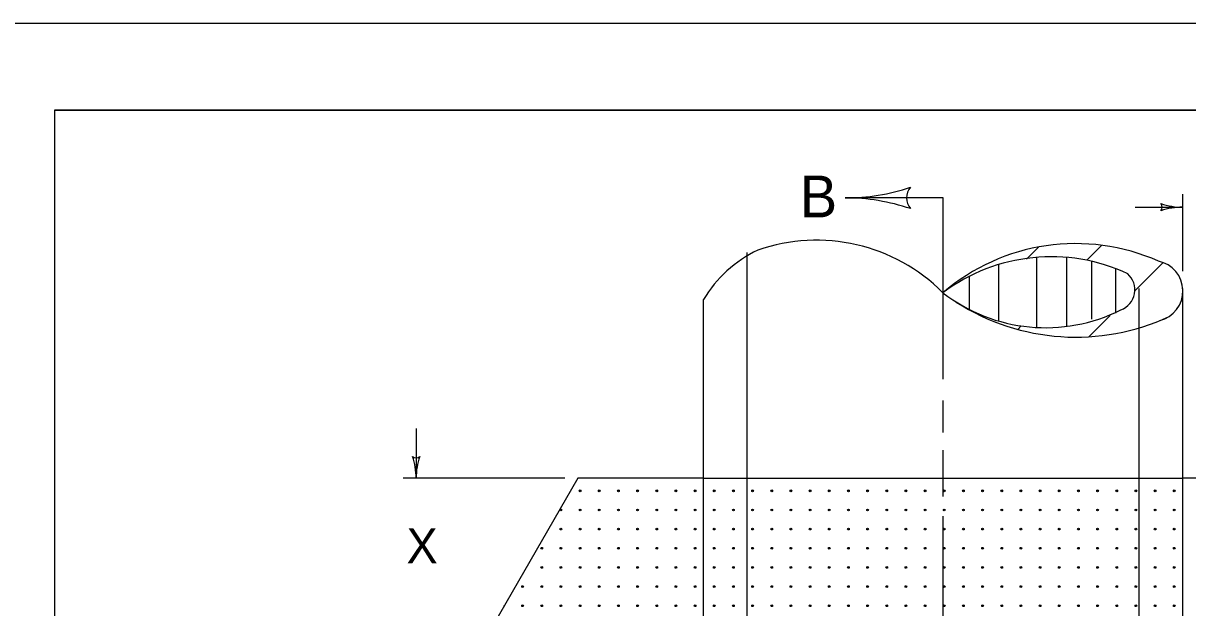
# Model space of a CAD drawing. Extents: x 1000 to 1036.3, y 1000 to 1022.
# Drawn here: x 1006.82 to 1013.5, y 1018.64 to 1022 of the extents above; entities that cross this region are included whole.
import ezdxf

# ---------------------------------------------------------------- set-up
doc = ezdxf.new("R2010")
doc.units = 0
for name, color, linetype in [('Level 1', 7, 'Continuous'), ('Level 10', 7, 'Continuous'), ('Level 11', 7, 'Continuous')]:
    doc.layers.add(name, color=color, linetype=linetype)

msp = doc.modelspace()

# ---------------------------------------------------------------- linework, layer by layer
at = {"layer": 'Level 1'}
for p, q in [((1013.4745, 1020.5765), (1013.4745, 1021.0184)), ((1012.0995, 1020.9968), (1011.537, 1020.9968)), ((1012.0995, 1019.9557), (1012.0995, 1020.9968)), ((1013.2009, 1020.9434), (1013.4745, 1020.9434)), ((1010.9745, 1018.3555), (1010.9745, 1020.6828)), ((1012.5775, 1020.646), (1012.646, 1020.7146)), ((1012.9239, 1020.6386), (1013.01, 1020.7248)), ((1012.4162, 1020.6138), (1012.4162, 1020.2933)), ((1012.6343, 1020.6555), (1012.6343, 1020.2516)), ((1012.8064, 1020.6553), (1012.8064, 1020.2586)), ((1012.9528, 1020.3003), (1012.9528, 1020.6323)), ((1013.1991, 1020.4633), (1013.3598, 1020.6241)), ((1012.249, 1020.55), (1012.249, 1020.3585)), ((1013.0885, 1020.5911), (1013.0885, 1020.3352)), ((1010.7245, 1018.1368), (1010.7245, 1020.4128)), ((1013.2245, 1018.3555), (1013.2245, 1020.4765)), ((1013.4745, 1018.1368), (1013.4745, 1020.4765)), ((1012.9354, 1020.1995), (1013.0584, 1020.3226)), ((1012.5273, 1020.2418), (1012.5469, 1020.2616)), ((1012.0995, 1019.6495), (1012.0995, 1019.8333)), ((1009.0749, 1019.6723), (1009.0749, 1019.3868)), ((1012.0995, 1019.282), (1012.0995, 1019.5474)), ((1010.0028, 1019.3868), (1007.7669, 1015.5141)), ((1009.9278, 1019.3868), (1008.9999, 1019.3868)), ((1010.7245, 1019.3868), (1010.0028, 1019.3868)), ((1010.7245, 1019.3868), (1013.4745, 1019.3868)), ((1014.1961, 1019.3868), (1013.4745, 1019.3868)), ((1012.0995, 1018.0448), (1012.0995, 1019.1698))]:
    msp.add_line(p, q, dxfattribs=at)
for centre, radius in [((1010.0156, 1019.3148), 0.005), ((1010.0156, 1019.3148), 0.0025), ((1010.1256, 1019.3148), 0.005), ((1010.1256, 1019.3148), 0.0025), ((1010.2356, 1019.3148), 0.005), ((1010.2356, 1019.3148), 0.0025), ((1010.3456, 1019.3148), 0.005), ((1010.3456, 1019.3148), 0.0025), ((1010.4556, 1019.3148), 0.005), ((1010.4556, 1019.3148), 0.0025), ((1010.5656, 1019.3148), 0.005), ((1010.5656, 1019.3148), 0.0025), ((1010.6756, 1019.3148), 0.005), ((1010.6756, 1019.3148), 0.0025), ((1010.7856, 1019.3148), 0.005), ((1010.7856, 1019.3148), 0.0025), ((1010.8956, 1019.3148), 0.005), ((1010.8956, 1019.3148), 0.0025), ((1011.0056, 1019.3148), 0.005), ((1011.0056, 1019.3148), 0.0025), ((1011.1156, 1019.3148), 0.005), ((1011.1156, 1019.3148), 0.0025), ((1011.2256, 1019.3148), 0.005), ((1011.2256, 1019.3148), 0.0025), ((1011.3356, 1019.3148), 0.005), ((1011.3356, 1019.3148), 0.0025), ((1011.4456, 1019.3148), 0.005), ((1011.4456, 1019.3148), 0.0025), ((1011.5556, 1019.3148), 0.005), ((1011.5556, 1019.3148), 0.0025), ((1011.6656, 1019.3148), 0.005), ((1011.6656, 1019.3148), 0.0025), ((1011.7756, 1019.3148), 0.005), ((1011.7756, 1019.3148), 0.0025), ((1011.8856, 1019.3148), 0.005), ((1011.8856, 1019.3148), 0.0025), ((1011.9956, 1019.3148), 0.005), ((1011.9956, 1019.3148), 0.0025), ((1012.1056, 1019.3148), 0.005), ((1012.1056, 1019.3148), 0.0025), ((1012.2156, 1019.3148), 0.005), ((1012.2156, 1019.3148), 0.0025), ((1012.3256, 1019.3148), 0.005), ((1012.3256, 1019.3148), 0.0025), ((1012.4356, 1019.3148), 0.005), ((1012.4356, 1019.3148), 0.0025), ((1012.5456, 1019.3148), 0.005), ((1012.5456, 1019.3148), 0.0025), ((1012.6556, 1019.3148), 0.005), ((1012.6556, 1019.3148), 0.0025), ((1012.7656, 1019.3148), 0.005), ((1012.7656, 1019.3148), 0.0025), ((1012.8756, 1019.3148), 0.005), ((1012.8756, 1019.3148), 0.0025), ((1012.9856, 1019.3148), 0.005), ((1012.9856, 1019.3148), 0.0025), ((1013.0956, 1019.3148), 0.005), ((1013.0956, 1019.3148), 0.0025), ((1013.2056, 1019.3148), 0.005), ((1013.2056, 1019.3148), 0.0025), ((1013.3156, 1019.3148), 0.005), ((1013.3156, 1019.3148), 0.0025), ((1013.4256, 1019.3148), 0.005), ((1013.4256, 1019.3148), 0.0025), ((1009.9056, 1019.2048), 0.005), ((1010.0156, 1019.2048), 0.005), ((1010.1256, 1019.2048), 0.005), ((1010.2356, 1019.2048), 0.005), ((1010.3456, 1019.2048), 0.005), ((1010.4556, 1019.2048), 0.005), ((1010.5656, 1019.2048), 0.005), ((1010.6756, 1019.2048), 0.005), ((1010.7856, 1019.2048), 0.005), ((1010.8956, 1019.2048), 0.005), ((1011.0056, 1019.2048), 0.005), ((1011.1156, 1019.2048), 0.005), ((1011.2256, 1019.2048), 0.005), ((1011.3356, 1019.2048), 0.005), ((1011.4456, 1019.2048), 0.005), ((1011.5556, 1019.2048), 0.005), ((1011.6656, 1019.2048), 0.005), ((1011.7756, 1019.2048), 0.005), ((1011.8856, 1019.2048), 0.005), ((1011.9956, 1019.2048), 0.005), ((1012.1056, 1019.2048), 0.005), ((1012.2156, 1019.2048), 0.005), ((1012.3256, 1019.2048), 0.005), ((1012.4356, 1019.2048), 0.005), ((1012.5456, 1019.2048), 0.005), ((1012.6556, 1019.2048), 0.005), ((1012.7656, 1019.2048), 0.005), ((1012.8756, 1019.2048), 0.005), ((1012.9856, 1019.2048), 0.005), ((1013.0956, 1019.2048), 0.005), ((1013.2056, 1019.2048), 0.005), ((1013.3156, 1019.2048), 0.005), ((1013.4256, 1019.2048), 0.005), ((1009.9056, 1019.2048), 0.0025), ((1010.0156, 1019.2048), 0.0025), ((1010.1256, 1019.2048), 0.0025), ((1010.2356, 1019.2048), 0.0025), ((1010.3456, 1019.2048), 0.0025), ((1010.4556, 1019.2048), 0.0025), ((1010.5656, 1019.2048), 0.0025), ((1010.6756, 1019.2048), 0.0025), ((1010.7856, 1019.2048), 0.0025), ((1010.8956, 1019.2048), 0.0025), ((1011.0056, 1019.2048), 0.0025), ((1011.1156, 1019.2048), 0.0025), ((1011.2256, 1019.2048), 0.0025), ((1011.3356, 1019.2048), 0.0025), ((1011.4456, 1019.2048), 0.0025), ((1011.5556, 1019.2048), 0.0025), ((1011.6656, 1019.2048), 0.0025), ((1011.7756, 1019.2048), 0.0025), ((1011.8856, 1019.2048), 0.0025), ((1011.9956, 1019.2048), 0.0025), ((1012.1056, 1019.2048), 0.0025), ((1012.2156, 1019.2048), 0.0025), ((1012.3256, 1019.2048), 0.0025), ((1012.4356, 1019.2048), 0.0025), ((1012.5456, 1019.2048), 0.0025), ((1012.6556, 1019.2048), 0.0025), ((1012.7656, 1019.2048), 0.0025), ((1012.8756, 1019.2048), 0.0025), ((1012.9856, 1019.2048), 0.0025), ((1013.0956, 1019.2048), 0.0025), ((1013.2056, 1019.2048), 0.0025), ((1013.3156, 1019.2048), 0.0025), ((1013.4256, 1019.2048), 0.0025), ((1009.9056, 1019.0948), 0.005), ((1009.9056, 1019.0948), 0.0025), ((1010.0156, 1019.0948), 0.005), ((1010.0156, 1019.0948), 0.0025), ((1010.1256, 1019.0948), 0.005), ((1010.1256, 1019.0948), 0.0025), ((1010.2356, 1019.0948), 0.005), ((1010.2356, 1019.0948), 0.0025), ((1010.3456, 1019.0948), 0.005), ((1010.3456, 1019.0948), 0.0025), ((1010.4556, 1019.0948), 0.005), ((1010.4556, 1019.0948), 0.0025), ((1010.5656, 1019.0948), 0.005), ((1010.5656, 1019.0948), 0.0025), ((1010.6756, 1019.0948), 0.005), ((1010.6756, 1019.0948), 0.0025), ((1010.7856, 1019.0948), 0.005), ((1010.7856, 1019.0948), 0.0025), ((1010.8956, 1019.0948), 0.005), ((1010.8956, 1019.0948), 0.0025), ((1011.0056, 1019.0948), 0.005), ((1011.0056, 1019.0948), 0.0025), ((1011.1156, 1019.0948), 0.005), ((1011.1156, 1019.0948), 0.0025), ((1011.2256, 1019.0948), 0.005), ((1011.2256, 1019.0948), 0.0025), ((1011.3356, 1019.0948), 0.005), ((1011.3356, 1019.0948), 0.0025), ((1011.4456, 1019.0948), 0.005), ((1011.4456, 1019.0948), 0.0025), ((1011.5556, 1019.0948), 0.005), ((1011.5556, 1019.0948), 0.0025), ((1011.6656, 1019.0948), 0.005), ((1011.6656, 1019.0948), 0.0025), ((1011.7756, 1019.0948), 0.005), ((1011.7756, 1019.0948), 0.0025), ((1011.8856, 1019.0948), 0.005), ((1011.8856, 1019.0948), 0.0025), ((1011.9956, 1019.0948), 0.005), ((1011.9956, 1019.0948), 0.0025), ((1012.1056, 1019.0948), 0.005), ((1012.1056, 1019.0948), 0.0025), ((1012.2156, 1019.0948), 0.005), ((1012.2156, 1019.0948), 0.0025), ((1012.3256, 1019.0948), 0.005), ((1012.3256, 1019.0948), 0.0025), ((1012.4356, 1019.0948), 0.005), ((1012.4356, 1019.0948), 0.0025), ((1012.5456, 1019.0948), 0.005), ((1012.5456, 1019.0948), 0.0025), ((1012.6556, 1019.0948), 0.005), ((1012.6556, 1019.0948), 0.0025), ((1012.7656, 1019.0948), 0.005), ((1012.7656, 1019.0948), 0.0025), ((1012.8756, 1019.0948), 0.005), ((1012.8756, 1019.0948), 0.0025), ((1012.9856, 1019.0948), 0.005), ((1012.9856, 1019.0948), 0.0025), ((1013.0956, 1019.0948), 0.005), ((1013.0956, 1019.0948), 0.0025), ((1013.2056, 1019.0948), 0.005), ((1013.2056, 1019.0948), 0.0025), ((1013.3156, 1019.0948), 0.005), ((1013.3156, 1019.0948), 0.0025), ((1013.4256, 1019.0948), 0.005), ((1013.4256, 1019.0948), 0.0025), ((1009.7956, 1018.9848), 0.005), ((1009.7956, 1018.9848), 0.0025), ((1009.9056, 1018.9848), 0.005), ((1009.9056, 1018.9848), 0.0025), ((1010.0156, 1018.9848), 0.005), ((1010.0156, 1018.9848), 0.0025), ((1010.1256, 1018.9848), 0.005), ((1010.1256, 1018.9848), 0.0025), ((1010.2356, 1018.9848), 0.005), ((1010.2356, 1018.9848), 0.0025), ((1010.3456, 1018.9848), 0.005), ((1010.3456, 1018.9848), 0.0025), ((1010.4556, 1018.9848), 0.005), ((1010.4556, 1018.9848), 0.0025), ((1010.5656, 1018.9848), 0.005), ((1010.5656, 1018.9848), 0.0025), ((1010.6756, 1018.9848), 0.005), ((1010.6756, 1018.9848), 0.0025), ((1010.7856, 1018.9848), 0.005), ((1010.7856, 1018.9848), 0.0025), ((1010.8956, 1018.9848), 0.005), ((1010.8956, 1018.9848), 0.0025), ((1011.0056, 1018.9848), 0.005), ((1011.0056, 1018.9848), 0.0025), ((1011.1156, 1018.9848), 0.005), ((1011.1156, 1018.9848), 0.0025), ((1011.2256, 1018.9848), 0.005), ((1011.2256, 1018.9848), 0.0025), ((1011.3356, 1018.9848), 0.005), ((1011.3356, 1018.9848), 0.0025), ((1011.4456, 1018.9848), 0.005), ((1011.4456, 1018.9848), 0.0025), ((1011.5556, 1018.9848), 0.005), ((1011.5556, 1018.9848), 0.0025), ((1011.6656, 1018.9848), 0.005), ((1011.6656, 1018.9848), 0.0025), ((1011.7756, 1018.9848), 0.005), ((1011.7756, 1018.9848), 0.0025), ((1011.8856, 1018.9848), 0.005), ((1011.8856, 1018.9848), 0.0025), ((1011.9956, 1018.9848), 0.005), ((1011.9956, 1018.9848), 0.0025), ((1012.1056, 1018.9848), 0.005), ((1012.1056, 1018.9848), 0.0025), ((1012.2156, 1018.9848), 0.005), ((1012.2156, 1018.9848), 0.0025), ((1012.3256, 1018.9848), 0.005), ((1012.3256, 1018.9848), 0.0025), ((1012.4356, 1018.9848), 0.005), ((1012.4356, 1018.9848), 0.0025), ((1012.5456, 1018.9848), 0.005), ((1012.5456, 1018.9848), 0.0025), ((1012.6556, 1018.9848), 0.005), ((1012.6556, 1018.9848), 0.0025), ((1012.7656, 1018.9848), 0.005), ((1012.7656, 1018.9848), 0.0025), ((1012.8756, 1018.9848), 0.005), ((1012.8756, 1018.9848), 0.0025), ((1012.9856, 1018.9848), 0.005), ((1012.9856, 1018.9848), 0.0025), ((1013.0956, 1018.9848), 0.005), ((1013.0956, 1018.9848), 0.0025), ((1013.2056, 1018.9848), 0.005), ((1013.2056, 1018.9848), 0.0025), ((1013.3156, 1018.9848), 0.005), ((1013.3156, 1018.9848), 0.0025), ((1013.4256, 1018.9848), 0.005), ((1013.4256, 1018.9848), 0.0025), ((1009.7956, 1018.8748), 0.005), ((1009.7956, 1018.8748), 0.0025), ((1009.9056, 1018.8748), 0.005), ((1009.9056, 1018.8748), 0.0025), ((1010.0156, 1018.8748), 0.005), ((1010.0156, 1018.8748), 0.0025), ((1010.1256, 1018.8748), 0.005), ((1010.1256, 1018.8748), 0.0025), ((1010.2356, 1018.8748), 0.005), ((1010.2356, 1018.8748), 0.0025), ((1010.3456, 1018.8748), 0.005), ((1010.3456, 1018.8748), 0.0025), ((1010.4556, 1018.8748), 0.005), ((1010.4556, 1018.8748), 0.0025), ((1010.5656, 1018.8748), 0.005), ((1010.5656, 1018.8748), 0.0025), ((1010.6756, 1018.8748), 0.005), ((1010.6756, 1018.8748), 0.0025), ((1010.7856, 1018.8748), 0.005), ((1010.7856, 1018.8748), 0.0025), ((1010.8956, 1018.8748), 0.005), ((1010.8956, 1018.8748), 0.0025), ((1011.0056, 1018.8748), 0.005), ((1011.0056, 1018.8748), 0.0025), ((1011.1156, 1018.8748), 0.005), ((1011.1156, 1018.8748), 0.0025), ((1011.2256, 1018.8748), 0.005), ((1011.2256, 1018.8748), 0.0025), ((1011.3356, 1018.8748), 0.005), ((1011.3356, 1018.8748), 0.0025), ((1011.4456, 1018.8748), 0.005), ((1011.4456, 1018.8748), 0.0025), ((1011.5556, 1018.8748), 0.005), ((1011.5556, 1018.8748), 0.0025), ((1011.6656, 1018.8748), 0.005), ((1011.6656, 1018.8748), 0.0025), ((1011.7756, 1018.8748), 0.005), ((1011.7756, 1018.8748), 0.0025), ((1011.8856, 1018.8748), 0.005), ((1011.8856, 1018.8748), 0.0025), ((1011.9956, 1018.8748), 0.005), ((1011.9956, 1018.8748), 0.0025), ((1012.1056, 1018.8748), 0.005), ((1012.1056, 1018.8748), 0.0025), ((1012.2156, 1018.8748), 0.005), ((1012.2156, 1018.8748), 0.0025), ((1012.3256, 1018.8748), 0.005), ((1012.3256, 1018.8748), 0.0025), ((1012.4356, 1018.8748), 0.005), ((1012.4356, 1018.8748), 0.0025), ((1012.5456, 1018.8748), 0.005), ((1012.5456, 1018.8748), 0.0025), ((1012.6556, 1018.8748), 0.005), ((1012.6556, 1018.8748), 0.0025), ((1012.7656, 1018.8748), 0.005), ((1012.7656, 1018.8748), 0.0025), ((1012.8756, 1018.8748), 0.005), ((1012.8756, 1018.8748), 0.0025), ((1012.9856, 1018.8748), 0.005), ((1012.9856, 1018.8748), 0.0025), ((1013.0956, 1018.8748), 0.005), ((1013.0956, 1018.8748), 0.0025), ((1013.2056, 1018.8748), 0.005), ((1013.2056, 1018.8748), 0.0025), ((1013.3156, 1018.8748), 0.005), ((1013.3156, 1018.8748), 0.0025), ((1013.4256, 1018.8748), 0.005), ((1013.4256, 1018.8748), 0.0025), ((1009.6856, 1018.7648), 0.005), ((1009.6856, 1018.7648), 0.0025), ((1009.7956, 1018.7648), 0.005), ((1009.7956, 1018.7648), 0.0025), ((1009.9056, 1018.7648), 0.005), ((1009.9056, 1018.7648), 0.0025), ((1010.0156, 1018.7648), 0.005), ((1010.0156, 1018.7648), 0.0025), ((1010.1256, 1018.7648), 0.005), ((1010.1256, 1018.7648), 0.0025), ((1010.2356, 1018.7648), 0.005), ((1010.2356, 1018.7648), 0.0025), ((1010.3456, 1018.7648), 0.005), ((1010.3456, 1018.7648), 0.0025), ((1010.4556, 1018.7648), 0.005), ((1010.4556, 1018.7648), 0.0025), ((1010.5656, 1018.7648), 0.005), ((1010.5656, 1018.7648), 0.0025), ((1010.6756, 1018.7648), 0.005), ((1010.6756, 1018.7648), 0.0025), ((1010.7856, 1018.7648), 0.005), ((1010.7856, 1018.7648), 0.0025), ((1010.8956, 1018.7648), 0.005), ((1010.8956, 1018.7648), 0.0025), ((1011.0056, 1018.7648), 0.005), ((1011.0056, 1018.7648), 0.0025), ((1011.1156, 1018.7648), 0.005), ((1011.1156, 1018.7648), 0.0025), ((1011.2256, 1018.7648), 0.005), ((1011.2256, 1018.7648), 0.0025), ((1011.3356, 1018.7648), 0.005), ((1011.3356, 1018.7648), 0.0025), ((1011.4456, 1018.7648), 0.005), ((1011.4456, 1018.7648), 0.0025), ((1011.5556, 1018.7648), 0.005), ((1011.5556, 1018.7648), 0.0025), ((1011.6656, 1018.7648), 0.005), ((1011.6656, 1018.7648), 0.0025), ((1011.7756, 1018.7648), 0.005), ((1011.7756, 1018.7648), 0.0025), ((1011.8856, 1018.7648), 0.005), ((1011.8856, 1018.7648), 0.0025), ((1011.9956, 1018.7648), 0.005), ((1011.9956, 1018.7648), 0.0025), ((1012.1056, 1018.7648), 0.005), ((1012.1056, 1018.7648), 0.0025), ((1012.2156, 1018.7648), 0.005), ((1012.2156, 1018.7648), 0.0025), ((1012.3256, 1018.7648), 0.005), ((1012.3256, 1018.7648), 0.0025), ((1012.4356, 1018.7648), 0.005), ((1012.4356, 1018.7648), 0.0025), ((1012.5456, 1018.7648), 0.005), ((1012.5456, 1018.7648), 0.0025), ((1012.6556, 1018.7648), 0.005), ((1012.6556, 1018.7648), 0.0025), ((1012.7656, 1018.7648), 0.005), ((1012.7656, 1018.7648), 0.0025), ((1012.8756, 1018.7648), 0.005), ((1012.8756, 1018.7648), 0.0025), ((1012.9856, 1018.7648), 0.005), ((1012.9856, 1018.7648), 0.0025), ((1013.0956, 1018.7648), 0.005), ((1013.0956, 1018.7648), 0.0025), ((1013.2056, 1018.7648), 0.005), ((1013.2056, 1018.7648), 0.0025), ((1013.3156, 1018.7648), 0.005), ((1013.3156, 1018.7648), 0.0025), ((1013.4256, 1018.7648), 0.005), ((1013.4256, 1018.7648), 0.0025), ((1009.6856, 1018.6548), 0.005), ((1009.6856, 1018.6548), 0.0025), ((1009.7956, 1018.6548), 0.005), ((1009.7956, 1018.6548), 0.0025), ((1009.9056, 1018.6548), 0.005), ((1009.9056, 1018.6548), 0.0025), ((1010.0156, 1018.6548), 0.005), ((1010.0156, 1018.6548), 0.0025), ((1010.1256, 1018.6548), 0.005), ((1010.1256, 1018.6548), 0.0025), ((1010.2356, 1018.6548), 0.005), ((1010.2356, 1018.6548), 0.0025), ((1010.3456, 1018.6548), 0.005), ((1010.3456, 1018.6548), 0.0025), ((1010.4556, 1018.6548), 0.005), ((1010.4556, 1018.6548), 0.0025), ((1010.5656, 1018.6548), 0.005), ((1010.5656, 1018.6548), 0.0025), ((1010.6756, 1018.6548), 0.005), ((1010.6756, 1018.6548), 0.0025), ((1010.7856, 1018.6548), 0.005), ((1010.7856, 1018.6548), 0.0025), ((1010.8956, 1018.6548), 0.005), ((1010.8956, 1018.6548), 0.0025), ((1011.0056, 1018.6548), 0.005), ((1011.0056, 1018.6548), 0.0025), ((1011.1156, 1018.6548), 0.005), ((1011.1156, 1018.6548), 0.0025), ((1011.2256, 1018.6548), 0.005), ((1011.2256, 1018.6548), 0.0025), ((1011.3356, 1018.6548), 0.005), ((1011.3356, 1018.6548), 0.0025), ((1011.4456, 1018.6548), 0.005), ((1011.4456, 1018.6548), 0.0025), ((1011.5556, 1018.6548), 0.005), ((1011.5556, 1018.6548), 0.0025), ((1011.6656, 1018.6548), 0.005), ((1011.6656, 1018.6548), 0.0025), ((1011.7756, 1018.6548), 0.005), ((1011.7756, 1018.6548), 0.0025), ((1011.8856, 1018.6548), 0.005), ((1011.8856, 1018.6548), 0.0025), ((1011.9956, 1018.6548), 0.005), ((1011.9956, 1018.6548), 0.0025), ((1012.1056, 1018.6548), 0.005), ((1012.1056, 1018.6548), 0.0025), ((1012.2156, 1018.6548), 0.005), ((1012.2156, 1018.6548), 0.0025), ((1012.3256, 1018.6548), 0.005), ((1012.3256, 1018.6548), 0.0025), ((1012.4356, 1018.6548), 0.005), ((1012.4356, 1018.6548), 0.0025), ((1012.5456, 1018.6548), 0.005), ((1012.5456, 1018.6548), 0.0025), ((1012.6556, 1018.6548), 0.005), ((1012.6556, 1018.6548), 0.0025), ((1012.7656, 1018.6548), 0.005), ((1012.7656, 1018.6548), 0.0025), ((1012.8756, 1018.6548), 0.005), ((1012.8756, 1018.6548), 0.0025), ((1012.9856, 1018.6548), 0.005), ((1012.9856, 1018.6548), 0.0025), ((1013.0956, 1018.6548), 0.005), ((1013.0956, 1018.6548), 0.0025), ((1013.2056, 1018.6548), 0.005), ((1013.2056, 1018.6548), 0.0025), ((1013.3156, 1018.6548), 0.005), ((1013.3156, 1018.6548), 0.0025), ((1013.4256, 1018.6548), 0.005), ((1013.4256, 1018.6548), 0.0025)]:
    msp.add_circle(centre, radius, dxfattribs=at)
for centre, radius, start, end in [((1011.537, 1022.1687), 1.1719, 270, 288.66878), ((1011.9826, 1020.9967), 0.0938, 138.7746, 220.89129), ((1011.537, 1022.1687), 1.1719, 269.98778, 270), ((1011.537, 1019.825), 1.1719, 71.34716, 89.99389), ((1013.3258, 1020.9435), 0.0313, 318.7746, 40.89129), ((1013.4745, 1021.3344), 0.3909, 251.34716, 269.99389), ((1013.4745, 1020.5525), 0.3909, 90, 108.66878), ((1013.4745, 1020.5525), 0.3909, 89.98778, 90), ((1011.3732, 1019.7329), 1.0212, 44.79507, 109.31762), ((1011.3392, 1020.0516), 0.7129, 115.2203, 149.56511), ((1012.86, 1019.5635), 1.1709, 66.04827, 130.60934), ((1012.7193, 1019.621), 1.038, 64.96903, 126.77367), ((1013.3003, 1020.4622), 0.1749, 284.0535, 78.41194), ((1013.0754, 1020.4697), 0.1238, 290.9354, 47.86419), ((1012.687, 1021.2156), 0.9641, 232.33832, 296.66502), ((1012.8605, 1021.4648), 1.2675, 237.25312, 295.00545), ((1009.075, 1019.5355), 0.0313, 228.7746, 310.89129), ((1008.684, 1019.3868), 0.3909, 0, 18.66878), ((1009.4659, 1019.3868), 0.3909, 161.34716, 179.99389), ((1008.684, 1019.3868), 0.3909, 359.98778, 0), ((1009.5756, 1018.6548), 0.005, 291.48104, 8.52117)]:
    msp.add_arc(centre, radius, start, end, dxfattribs=at)
at = {"layer": 'Level 10'}
for p, q in [((1000, 1022), (1036, 1022)), ((1007, 1021.5), (1035.5, 1021.5)), ((1007, 1021.5), (1007, 1000.5))]:
    msp.add_line(p, q, dxfattribs=at)
at = {"layer": 'Level 11'}
msp.add_lwpolyline([(1007, 1000.5), (1035.5, 1000.5), (1035.5, 1021.5), (1007, 1021.5)], close=True, dxfattribs=at)

# ---------------------------------------------------------------- texts
at = {"layer": 'Level 1'}
for s, height, p in [('B', 0.24, (1011.2772, 1020.8853)), ('X', 0.2, (1009.0199, 1018.8991))]:
    msp.add_text(s, height=height, dxfattribs=at).set_placement(p)

doc.saveas('drawing.dxf')
